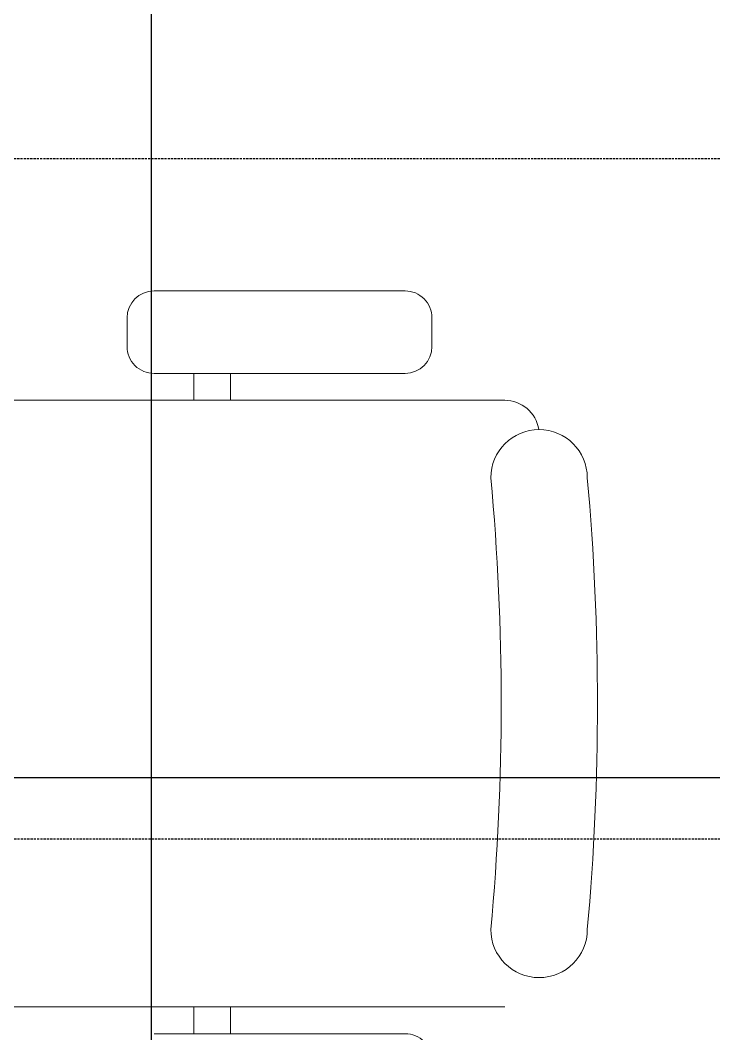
# Model space of a CAD drawing. Extents: x -12260 to 57327, y -29287 to 19916.
# Drawn here: x 29820 to 30325, y 3054 to 3791 of the extents above; entities that cross this region are included whole.
import ezdxf

# ---------------------------------------------------------------- set-up
doc = ezdxf.new("R2010")
doc.units = 0
doc.header["$LTSCALE"] = 0.25
doc.linetypes.add('DASHDOT', pattern=[25.4, 12.7, -6.35, 0, -6.35])
doc.linetypes.add('HIDDEN', pattern=[9.525, 6.35, -3.175])
doc.layers.add('01-First Floor-FUR$0$FALSE CEILING', color=251, linetype='Continuous')
for name, color, linetype, lineweight in [('01-First Floor-FUR$0$LOADING', 253, 'Continuous', 5), ('01-First Floor-FUR$0$NEW Wall', 166, 'Continuous', 5), ('E-LITE-CLNG-CNDT', 6, 'DASHDOT', 35), ('E-POWR-FLOR-CNDT', 6, 'HIDDEN', 25)]:
    doc.layers.add(name, color=color, linetype=linetype, lineweight=lineweight)

# ---------------------------------------------------------------- blocks, each defined once
blk = doc.blocks.new('*X119')
at = {"color": 0}
for p, q in [((5, 3), (5, 3)), ((5, 3), (5, 3)), ((5, 3), (5, 3)), ((5, 3), (5, 3)), ((5, 3), (5, 3)), ((5, 3), (5, 3)), ((5, 3), (5, 3)), ((5, 3), (5, 3)), ((5, 3), (5, 3)), ((5, 3), (5, 3)), ((5, 3), (5, 3)), ((5, 3), (5, 3)), ((5, 3), (5, 3)), ((5, 3), (5, 3)), ((5, 3), (5, 3)), ((5, 3), (5, 3)), ((5, 3), (5, 3)), ((5, 3), (5, 3)), ((5, 3), (5, 3)), ((5, 3), (5, 3)), ((5, 3), (5, 3)), ((5, 3), (5, 3)), ((5, 3), (5, 3)), ((5, 3), (5, 3)), ((5, 3), (5, 3)), ((5, 3), (5, 3)), ((5, 3), (5, 3)), ((5, 3), (5, 3)), ((5, 3), (5, 3)), ((5, 3), (5, 3)), ((5, 3), (5, 3)), ((5, 3), (5, 3)), ((5, 3), (5, 3)), ((5, 3), (5, 3)), ((5, 3), (5, 3)), ((5, 3), (5, 3)), ((5, 3), (5, 3)), ((5, 3), (5, 3)), ((5, 3), (5, 3)), ((5, 3), (5, 3)), ((5, 3), (5, 3)), ((5, 3), (5, 3)), ((5, 3), (5, 3)), ((5, 3), (5, 3)), ((5, 3), (5, 3)), ((5, 3), (5, 3)), ((5, 3), (5, 3)), ((5, 3), (5, 3)), ((5, 3), (5, 3)), ((5, 3), (5, 3)), ((5, 3), (5, 3)), ((5, 3), (5, 3)), ((5, 3), (5, 3)), ((5, 3), (5, 3)), ((5, 3), (5, 3)), ((5, 3), (5, 3)), ((5, 3), (5, 3)), ((5, 3), (5, 3)), ((5, 3), (5, 3)), ((5, 3), (5, 3)), ((5, 3), (5, 3)), ((5, 3), (5, 3)), ((5, 3), (5, 3)), ((5, 3), (5, 3)), ((5, 3), (5, 3)), ((5, 3), (5, 3)), ((6, 3), (5, 3)), ((5, 3), (5, 3)), ((6, 3), (5, 3)), ((5, 3), (5, 3)), ((6, 3), (5, 3)), ((5, 3), (5, 3)), ((6, 3), (5, 3)), ((5, 3), (5, 3)), ((5, 3), (5, 3)), ((5, 3), (5, 3)), ((5, 3), (5, 3)), ((5, 3), (5, 3)), ((5, 3), (5, 3)), ((5, 3), (5, 3)), ((5, 3), (5, 3)), ((5, 3), (5, 3)), ((5, 3), (5, 3)), ((5, 3), (5, 3)), ((5, 3), (5, 3)), ((5, 3), (5, 3)), ((5, 3), (5, 3)), ((5, 3), (5, 3)), ((5, 3), (5, 3)), ((5, 3), (5, 3)), ((5, 3), (5, 3)), ((5, 3), (5, 3)), ((5, 3), (5, 3)), ((5, 3), (5, 3)), ((5, 3), (5, 3)), ((5, 3), (5, 3)), ((6, 3), (6, 3)), ((6, 3), (6, 3)), ((6, 3), (6, 3)), ((6, 3), (6, 3)), ((6, 3), (6, 3)), ((6, 3), (6, 3)), ((6, 3), (6, 3)), ((6, 3), (6, 3)), ((6, 3), (6, 3)), ((6, 3), (6, 3)), ((6, 3), (6, 3)), ((6, 3), (6, 3)), ((6, 3), (6, 3)), ((6, 3), (6, 3)), ((6, 3), (6, 3)), ((6, 3), (6, 3)), ((6, 3), (6, 3)), ((6, 3), (6, 3)), ((6, 3), (6, 3)), ((6, 3), (6, 3)), ((6, 3), (6, 3)), ((6, 3), (6, 3)), ((6, 3), (6, 3)), ((6, 3), (6, 3)), ((6, 3), (6, 3)), ((6, 3), (6, 3)), ((6, 3), (6, 3)), ((6, 3), (6, 3)), ((6, 3), (6, 3)), ((6, 3), (6, 3)), ((6, 3), (6, 3)), ((6, 3), (6, 3)), ((6, 3), (6, 3)), ((6, 3), (6, 3)), ((6, 3), (6, 3)), ((6, 3), (6, 3)), ((6, 3), (6, 3)), ((6, 3), (6, 3)), ((6, 3), (6, 3)), ((6, 3), (6, 3)), ((6, 3), (6, 3)), ((6, 3), (6, 3)), ((6, 3), (6, 3)), ((6, 3), (6, 3)), ((6, 3), (6, 3)), ((6, 3), (6, 3)), ((6, 3), (6, 3)), ((6, 3), (6, 3)), ((6, 3), (6, 3)), ((6, 3), (6, 3)), ((6, 3), (6, 3)), ((6, 3), (6, 3)), ((6, 3), (6, 3)), ((6, 3), (6, 3)), ((6, 3), (6, 3)), ((6, 3), (6, 3)), ((6, 3), (6, 3)), ((6, 3), (6, 3)), ((6, 3), (6, 3)), ((6, 3), (6, 3)), ((6, 3), (6, 3)), ((6, 3), (6, 3)), ((6, 3), (6, 3)), ((6, 3), (6, 3)), ((6, 3), (6, 3)), ((6, 3), (6, 3)), ((6, 3), (6, 3)), ((6, 3), (6, 3)), ((6, 3), (6, 3)), ((6, 3), (6, 3)), ((6, 3), (6, 3)), ((6, 3), (6, 3)), ((6, 3), (6, 3)), ((6, 3), (6, 3)), ((6, 3), (6, 3)), ((6, 3), (6, 3)), ((6, 3), (6, 3)), ((6, 3), (6, 3)), ((6, 3), (6, 3)), ((6, 3), (6, 3)), ((6, 3), (6, 3)), ((6, 3), (6, 3)), ((6, 3), (6, 3)), ((6, 3), (6, 3)), ((6, 3), (6, 3)), ((6, 3), (6, 3)), ((6, 3), (6, 3)), ((6, 3), (6, 3)), ((6, 3), (6, 3)), ((6, 3), (6, 3)), ((6, 3), (6, 3)), ((6, 3), (6, 3)), ((6, 3), (6, 3)), ((6, 3), (6, 3)), ((6, 3), (6, 3)), ((6, 3), (6, 3)), ((6, 3), (6, 3)), ((6, 3), (6, 3)), ((6, 3), (6, 3)), ((6, 3), (6, 3)), ((6, 3), (6, 3)), ((6, 3), (6, 3)), ((6, 3), (6, 3)), ((6, 3), (6, 3)), ((6, 3), (6, 3)), ((6, 3), (6, 3)), ((6, 3), (6, 3)), ((6, 3), (6, 3)), ((6, 3), (6, 3)), ((6, 3), (6, 3)), ((6, 3), (6, 3)), ((6, 3), (6, 3)), ((6, 3), (6, 3)), ((6, 3), (6, 3)), ((6, 3), (6, 3)), ((6, 3), (6, 3)), ((6, 3), (6, 3)), ((6, 3), (6, 3)), ((6, 3), (6, 3)), ((6, 3), (6, 3)), ((6, 3), (6, 3)), ((6, 3), (6, 3)), ((6, 3), (6, 3)), ((6, 3), (6, 3)), ((6, 3), (6, 3)), ((6, 3), (6, 3)), ((6, 3), (6, 3)), ((6, 3), (6, 3)), ((6, 3), (6, 3)), ((6, 3), (6, 3)), ((6, 3), (6, 3)), ((6, 3), (6, 3)), ((6, 3), (6, 3)), ((6, 3), (6, 3)), ((6, 3), (6, 3)), ((6, 3), (6, 3)), ((6, 3), (6, 3)), ((6, 3), (6, 3)), ((6, 3), (6, 3)), ((6, 3), (6, 3)), ((6, 3), (6, 3)), ((6, 3), (6, 3)), ((6, 3), (6, 3)), ((6, 3), (6, 3)), ((6, 3), (6, 3)), ((6, 3), (6, 3)), ((6, 3), (6, 3)), ((6, 3), (6, 3)), ((6, 3), (6, 3)), ((6, 3), (6, 3)), ((6, 3), (6, 3)), ((6, 3), (6, 3)), ((6, 3), (6, 3)), ((6, 3), (6, 3)), ((6, 3), (6, 3)), ((6, 3), (6, 3)), ((6, 3), (6, 3)), ((6, 3), (6, 3)), ((6, 3), (6, 3)), ((6, 3), (6, 3)), ((6, 3), (6, 3)), ((6, 3), (6, 3)), ((6, 3), (6, 3)), ((6, 3), (6, 3)), ((6, 3), (6, 3)), ((6, 3), (6, 3)), ((6, 3), (6, 3)), ((6, 3), (6, 3)), ((6, 3), (6, 3)), ((6, 3), (6, 3)), ((6, 3), (6, 3)), ((6, 3), (6, 3)), ((6, 3), (6, 3)), ((6, 3), (6, 3)), ((6, 3), (6, 3)), ((6, 3), (6, 3)), ((6, 3), (6, 3)), ((6, 3), (6, 3)), ((6, 3), (6, 3)), ((6, 3), (6, 3)), ((6, 3), (6, 3)), ((6, 3), (6, 3)), ((6, 3), (6, 3)), ((6, 3), (6, 3)), ((6, 3), (6, 3)), ((6, 3), (6, 3)), ((6, 3), (6, 3)), ((6, 3), (6, 3)), ((6, 3), (6, 3)), ((6, 3), (6, 3)), ((6, 3), (6, 3)), ((6, 3), (6, 3)), ((6, 3), (6, 3)), ((6, 3), (6, 3)), ((6, 3), (6, 3)), ((6, 3), (6, 3)), ((6, 3), (6, 3)), ((6, 3), (6, 3)), ((6, 3), (6, 3)), ((6, 3), (6, 3)), ((6, 3), (6, 3)), ((6, 3), (6, 3)), ((6, 3), (6, 3)), ((6, 3), (6, 3)), ((6, 3), (5, 3)), ((6, 3), (5, 3)), ((6, 3), (5, 3)), ((6, 3), (5, 3)), ((6, 3), (5, 3)), ((6, 3), (6, 3)), ((6, 3), (6, 3)), ((6, 3), (6, 3)), ((6, 3), (6, 3)), ((6, 3), (6, 3)), ((6, 3), (6, 3)), ((6, 3), (6, 3)), ((6, 3), (6, 3)), ((6, 3), (6, 3)), ((6, 3), (6, 3)), ((6, 3), (6, 3)), ((6, 3), (6, 3)), ((6, 3), (6, 3)), ((6, 3), (6, 3)), ((6, 3), (6, 3)), ((6, 3), (6, 3)), ((6, 3), (6, 3)), ((6, 3), (6, 3)), ((6, 3), (6, 3)), ((6, 3), (6, 3)), ((6, 3), (6, 3)), ((6, 3), (6, 3)), ((6, 3), (6, 3)), ((6, 3), (6, 3)), ((6, 3), (6, 3)), ((6, 3), (6, 3)), ((6, 3), (6, 3)), ((6, 3), (6, 3)), ((6, 3), (6, 3)), ((6, 3), (6, 3)), ((6, 3), (6, 3)), ((6, 3), (6, 3)), ((6, 3), (6, 3)), ((6, 3), (6, 3)), ((6, 3), (6, 3)), ((6, 3), (6, 3)), ((6, 3), (6, 3)), ((6, 3), (6, 3)), ((6, 3), (6, 3)), ((6, 3), (6, 3)), ((6, 3), (6, 3)), ((6, 3), (6, 3)), ((6, 3), (6, 3)), ((6, 3), (6, 3)), ((6, 3), (6, 3)), ((6, 3), (6, 3)), ((6, 3), (6, 3)), ((6, 3), (6, 3)), ((6, 3), (6, 3)), ((6, 3), (6, 3)), ((6, 3), (6, 3)), ((6, 3), (6, 3)), ((6, 3), (6, 3)), ((6, 3), (6, 3)), ((6, 3), (6, 3)), ((6, 3), (6, 3)), ((6, 3), (6, 3)), ((6, 3), (6, 3)), ((6, 3), (6, 3)), ((6, 3), (6, 3)), ((6, 3), (6, 3)), ((6, 3), (6, 3)), ((6, 3), (6, 3)), ((6, 3), (6, 3)), ((6, 3), (6, 3)), ((6, 3), (6, 3)), ((6, 3), (6, 3)), ((6, 3), (6, 3)), ((6, 3), (6, 3)), ((6, 3), (6, 3)), ((6, 3), (6, 3)), ((6, 3), (6, 3)), ((6, 3), (6, 3)), ((6, 3), (6, 3)), ((6, 3), (6, 3)), ((6, 3), (6, 3)), ((6, 3), (6, 3)), ((6, 3), (6, 3)), ((6, 3), (6, 3)), ((6, 3), (6, 3)), ((6, 3), (6, 3)), ((6, 3), (6, 3)), ((6, 3), (6, 3)), ((6, 3), (6, 3)), ((6, 3), (6, 3)), ((6, 3), (6, 3)), ((6, 3), (6, 3)), ((6, 3), (6, 3)), ((6, 3), (6, 3)), ((6, 3), (6, 3)), ((6, 3), (6, 3)), ((6, 3), (6, 3)), ((6, 3), (6, 3)), ((6, 3), (6, 3)), ((6, 3), (6, 3)), ((6, 3), (6, 3)), ((6, 3), (6, 3)), ((6, 3), (6, 3)), ((6, 3), (6, 3)), ((6, 3), (6, 3)), ((6, 3), (6, 3)), ((6, 3), (6, 3)), ((6, 3), (6, 3)), ((6, 3), (6, 3)), ((6, 3), (6, 3)), ((6, 3), (6, 3)), ((6, 3), (6, 3)), ((6, 3), (6, 3)), ((6, 3), (6, 3)), ((6, 3), (6, 3)), ((6, 3), (6, 3)), ((6, 3), (6, 3)), ((6, 3), (6, 3)), ((6, 3), (6, 3)), ((6, 3), (6, 3)), ((6, 3), (6, 3)), ((6, 3), (6, 3)), ((6, 3), (6, 3)), ((6, 3), (6, 3)), ((6, 3), (6, 3)), ((6, 3), (6, 3)), ((6, 3), (6, 3)), ((6, 3), (6, 3)), ((6, 3), (6, 3)), ((6, 3), (6, 3)), ((6, 3), (6, 3)), ((6, 3), (6, 3)), ((6, 3), (6, 3)), ((6, 3), (6, 3)), ((6, 3), (6, 3)), ((6, 3), (6, 3)), ((6, 3), (6, 3)), ((6, 3), (6, 3)), ((6, 3), (6, 3)), ((6, 3), (6, 3)), ((6, 3), (6, 3)), ((6, 3), (6, 3)), ((6, 3), (6, 3)), ((6, 3), (6, 3)), ((6, 3), (6, 3)), ((6, 3), (6, 3)), ((6, 3), (6, 3)), ((6, 3), (6, 3)), ((6, 3), (6, 3)), ((6, 3), (6, 3)), ((6, 3), (6, 3)), ((6, 3), (6, 3)), ((6, 3), (6, 3)), ((6, 3), (6, 3)), ((6, 3), (6, 3)), ((6, 3), (6, 3)), ((6, 3), (6, 3)), ((6, 3), (6, 3)), ((6, 3), (6, 3)), ((6, 3), (6, 3)), ((6, 3), (6, 3)), ((6, 3), (6, 3)), ((6, 3), (6, 3)), ((6, 3), (6, 3)), ((6, 3), (6, 3)), ((6, 3), (6, 3)), ((6, 3), (6, 3)), ((6, 3), (6, 3)), ((6, 3), (6, 3)), ((6, 3), (6, 3)), ((6, 3), (6, 3)), ((6, 3), (6, 3)), ((6, 3), (6, 3)), ((6, 3), (6, 3)), ((6, 3), (6, 3)), ((6, 3), (6, 3)), ((6, 3), (6, 3)), ((6, 3), (6, 3)), ((6, 3), (6, 3)), ((6, 3), (6, 3)), ((6, 3), (6, 3)), ((6, 3), (6, 3)), ((6, 3), (6, 3)), ((6, 3), (6, 3)), ((6, 3), (6, 3)), ((6, 3), (6, 3)), ((6, 3), (6, 3)), ((6, 3), (6, 3)), ((6, 3), (6, 3)), ((6, 3), (6, 3)), ((6, 3), (6, 3)), ((6, 3), (6, 3)), ((6, 3), (6, 3)), ((6, 3), (6, 3)), ((6, 3), (6, 3)), ((6, 3), (6, 3)), ((6, 3), (6, 3)), ((6, 3), (6, 3)), ((6, 3), (6, 3)), ((6, 3), (6, 3)), ((6, 3), (6, 3)), ((6, 3), (6, 3)), ((6, 3), (6, 3)), ((6, 3), (6, 3)), ((6, 3), (6, 3)), ((6, 3), (6, 3)), ((6, 3), (6, 3)), ((6, 3), (6, 3)), ((6, 3), (6, 3)), ((6, 3), (6, 3)), ((6, 3), (6, 3)), ((6, 3), (6, 3)), ((6, 3), (6, 3)), ((6, 3), (6, 3)), ((6, 3), (6, 3)), ((6, 3), (6, 3)), ((6, 3), (6, 3)), ((6, 3), (6, 3)), ((6, 3), (6, 3)), ((6, 3), (6, 3)), ((6, 3), (6, 3)), ((6, 3), (6, 3)), ((6, 3), (6, 3)), ((6, 3), (6, 3)), ((6, 3), (6, 3)), ((6, 3), (6, 3)), ((6, 3), (6, 3)), ((6, 3), (6, 3)), ((6, 3), (6, 3)), ((6, 3), (6, 3)), ((6, 3), (6, 3)), ((6, 3), (6, 3)), ((6, 3), (6, 3)), ((6, 3), (6, 3)), ((6, 3), (6, 3)), ((6, 3), (6, 3)), ((6, 3), (6, 3)), ((6, 3), (6, 3)), ((6, 3), (6, 3)), ((6, 3), (6, 3)), ((6, 3), (6, 3)), ((6, 3), (6, 3)), ((6, 3), (6, 3)), ((6, 3), (6, 3)), ((6, 3), (6, 3)), ((6, 3), (6, 3)), ((6, 3), (6, 3)), ((6, 3), (6, 3)), ((6, 3), (6, 3)), ((6, 3), (6, 3)), ((6, 3), (6, 3)), ((6, 3), (6, 3)), ((6, 3), (6, 3)), ((6, 3), (6, 3)), ((6, 3), (6, 3)), ((6, 3), (6, 3)), ((6, 3), (6, 3)), ((6, 3), (6, 3)), ((6, 3), (6, 3)), ((6, 3), (6, 3)), ((6, 3), (6, 3)), ((6, 3), (6, 3)), ((6, 3), (6, 3)), ((6, 3), (6, 3)), ((6, 3), (6, 3)), ((6, 3), (6, 3)), ((6, 3), (6, 3)), ((6, 3), (6, 3)), ((6, 3), (6, 3)), ((6, 3), (6, 3)), ((6, 3), (6, 3)), ((6, 3), (6, 3)), ((6, 3), (6, 3)), ((6, 3), (6, 3)), ((6, 3), (6, 3)), ((6, 3), (6, 3)), ((6, 3), (6, 3)), ((6, 3), (6, 3)), ((6, 3), (6, 3)), ((6, 3), (6, 3)), ((6, 3), (6, 3)), ((6, 3), (6, 3)), ((6, 3), (6, 3)), ((6, 3), (6, 3)), ((6, 3), (6, 3)), ((6, 3), (6, 3)), ((6, 3), (6, 3)), ((6, 3), (6, 3)), ((6, 3), (6, 3)), ((6, 3), (6, 3)), ((6, 3), (6, 3)), ((6, 3), (6, 3)), ((6, 3), (6, 3)), ((6, 3), (6, 3)), ((6, 3), (6, 3)), ((6, 3), (6, 3)), ((6, 3), (6, 3)), ((6, 3), (6, 3)), ((6, 3), (6, 3)), ((6, 3), (6, 3)), ((6, 3), (6, 3)), ((6, 3), (6, 3)), ((6, 3), (6, 3)), ((6, 3), (6, 3)), ((6, 3), (6, 3)), ((6, 3), (6, 3)), ((6, 3), (6, 3)), ((6, 3), (6, 3)), ((6, 3), (6, 3)), ((6, 3), (6, 3)), ((6, 3), (6, 3)), ((6, 3), (6, 3)), ((6, 3), (6, 3)), ((6, 3), (6, 3)), ((6, 3), (6, 3)), ((6, 3), (6, 3)), ((6, 3), (6, 3)), ((6, 3), (6, 3)), ((6, 3), (6, 3)), ((6, 3), (6, 3)), ((6, 3), (6, 3)), ((6, 3), (6, 3))]:
    blk.add_line(p, q, dxfattribs=at)
blk = doc.blocks.new('*X120')
at = {"color": 0}
for p, q in [((13, 1), (13, 1)), ((13, 1), (13, 1)), ((13, 1), (13, 1)), ((13, 1), (13, 1)), ((13, 1), (13, 1)), ((13, 1), (13, 1)), ((13, 1), (13, 1)), ((13, 1), (13, 1)), ((13, 1), (13, 1)), ((13, 1), (13, 1)), ((13, 1), (13, 1)), ((13, 1), (13, 1)), ((13, 1), (13, 1)), ((13, 1), (13, 1)), ((13, 1), (13, 1)), ((13, 1), (14, 1)), ((13, 1), (14, 1)), ((13, 1), (14, 1)), ((13, 1), (13, 1)), ((13, 1), (13, 1)), ((13, 1), (13, 1)), ((13, 1), (13, 1)), ((13, 1), (13, 1)), ((13, 1), (13, 1)), ((13, 1), (13, 1)), ((13, 1), (13, 1)), ((13, 1), (13, 1)), ((13, 1), (13, 1)), ((13, 1), (13, 1)), ((13, 1), (13, 1)), ((13, 1), (13, 1)), ((13, 1), (13, 1)), ((13, 1), (13, 1)), ((13, 1), (13, 1)), ((13, 1), (13, 1)), ((13, 1), (13, 1)), ((13, 1), (13, 1)), ((13, 1), (13, 1)), ((13, 1), (13, 1)), ((13, 1), (13, 1)), ((13, 1), (13, 1)), ((13, 1), (13, 1)), ((13, 1), (13, 1)), ((13, 1), (13, 1)), ((13, 1), (13, 1)), ((13, 1), (13, 1)), ((13, 1), (13, 1)), ((13, 1), (13, 1)), ((13, 1), (13, 1)), ((13, 1), (13, 1)), ((13, 1), (13, 1)), ((13, 1), (13, 1)), ((13, 1), (13, 1)), ((13, 1), (13, 1)), ((13, 1), (13, 1)), ((13, 1), (13, 1)), ((13, 1), (13, 1)), ((13, 1), (13, 1)), ((13, 1), (13, 1)), ((13, 1), (13, 1)), ((13, 1), (13, 1)), ((13, 1), (13, 1)), ((13, 1), (13, 1)), ((13, 1), (13, 1)), ((13, 1), (13, 1)), ((13, 1), (13, 1)), ((13, 1), (13, 1)), ((13, 1), (13, 1)), ((13, 1), (13, 1)), ((13, 1), (13, 1)), ((13, 1), (13, 1)), ((13, 1), (13, 1)), ((13, 1), (13, 1)), ((13, 1), (13, 1)), ((13, 1), (13, 1)), ((13, 1), (13, 1)), ((13, 1), (13, 1)), ((13, 1), (13, 1)), ((13, 1), (13, 1)), ((13, 1), (13, 1)), ((13, 1), (13, 1)), ((13, 1), (13, 1)), ((13, 1), (13, 1)), ((13, 1), (13, 1)), ((13, 1), (13, 1)), ((13, 1), (13, 1)), ((13, 1), (13, 1)), ((13, 1), (13, 1)), ((13, 1), (13, 1)), ((13, 1), (13, 1)), ((13, 1), (13, 1)), ((13, 1), (13, 1)), ((13, 1), (13, 1)), ((13, 1), (13, 1)), ((13, 1), (13, 1)), ((13, 1), (13, 1)), ((13, 1), (13, 1)), ((13, 1), (13, 1)), ((13, 1), (13, 1)), ((13, 1), (13, 1)), ((13, 1), (13, 1)), ((13, 1), (13, 1)), ((13, 1), (13, 1)), ((13, 1), (13, 1)), ((13, 1), (13, 1)), ((13, 1), (13, 1)), ((13, 1), (13, 1)), ((13, 1), (13, 1)), ((13, 1), (13, 1)), ((13, 1), (13, 1)), ((13, 1), (13, 1)), ((13, 1), (13, 1)), ((13, 1), (13, 1)), ((13, 1), (13, 1)), ((13, 1), (13, 1)), ((13, 1), (13, 1)), ((13, 1), (13, 1)), ((13, 1), (13, 1)), ((13, 1), (13, 1)), ((13, 1), (13, 1)), ((13, 1), (13, 1)), ((13, 1), (13, 1)), ((13, 1), (13, 1)), ((13, 1), (14, 1)), ((13, 0), (13, 0)), ((13, 0), (13, 0)), ((13, 0), (13, 0)), ((13, 0), (13, 0)), ((13, 0), (13, 0)), ((13, 0), (13, 0)), ((13, 0), (13, 0)), ((13, 0), (13, 0)), ((13, 0), (13, 0)), ((13, 0), (13, 0)), ((13, 0), (13, 0)), ((13, 0), (13, 0)), ((13, 0), (13, 0)), ((13, 0), (13, 0)), ((13, 0), (13, 0)), ((13, 0), (13, 0)), ((13, 0), (13, 0)), ((13, 0), (13, 0)), ((13, 0), (13, 0)), ((13, 0), (13, 0)), ((13, 0), (13, 0)), ((13, 0), (13, 0)), ((13, 0), (13, 0)), ((13, 0), (13, 0)), ((13, 0), (13, 0)), ((13, 0), (13, 0)), ((13, 0), (13, 0)), ((13, 0), (13, 0)), ((13, 0), (13, 0)), ((13, 0), (13, 0)), ((13, 0), (13, 0)), ((13, 0), (13, 0)), ((13, 0), (13, 0)), ((13, 0), (13, 0)), ((13, 0), (13, 0)), ((13, 0), (13, 0)), ((13, 0), (13, 0)), ((13, 0), (13, 0)), ((13, 0), (13, 0)), ((13, 0), (13, 0)), ((13, 0), (13, 0)), ((13, 0), (13, 0)), ((13, 0), (13, 0)), ((13, 0), (13, 0)), ((13, 0), (13, 0)), ((13, 0), (13, 0)), ((13, 0), (13, 0)), ((13, 0), (13, 0)), ((13, 0), (14, 0)), ((13, 0), (14, 0)), ((13, 0), (13, 0)), ((13, 0), (14, 0)), ((14, 1), (14, 1)), ((14, 1), (14, 1)), ((14, 1), (14, 1)), ((14, 1), (14, 1)), ((14, 1), (14, 1)), ((14, 1), (14, 1)), ((14, 1), (14, 1)), ((14, 1), (14, 1)), ((14, 1), (14, 1)), ((14, 1), (14, 1)), ((14, 1), (14, 1)), ((14, 1), (14, 1)), ((14, 1), (14, 1)), ((14, 1), (14, 1)), ((14, 1), (14, 1)), ((14, 1), (14, 1)), ((14, 1), (14, 1)), ((14, 1), (14, 1)), ((14, 1), (14, 1)), ((14, 1), (14, 1)), ((14, 1), (14, 1)), ((14, 1), (14, 1)), ((14, 1), (14, 1)), ((14, 1), (14, 1)), ((14, 1), (14, 1)), ((14, 1), (14, 1)), ((14, 1), (14, 1)), ((14, 1), (14, 1)), ((14, 1), (14, 1)), ((14, 1), (14, 1)), ((14, 1), (14, 1)), ((14, 1), (14, 1)), ((14, 1), (14, 1)), ((14, 1), (14, 1)), ((14, 1), (14, 1)), ((14, 1), (14, 1)), ((14, 1), (14, 1)), ((14, 1), (14, 1)), ((14, 1), (14, 1)), ((14, 1), (14, 1)), ((14, 1), (14, 1)), ((14, 1), (14, 1)), ((14, 1), (14, 1)), ((14, 1), (14, 1)), ((14, 1), (14, 1)), ((14, 1), (14, 1)), ((14, 1), (14, 1)), ((14, 1), (14, 1)), ((14, 1), (14, 1)), ((14, 1), (14, 1)), ((14, 1), (14, 1)), ((14, 1), (14, 1)), ((14, 1), (14, 1)), ((14, 1), (14, 1)), ((14, 1), (14, 1)), ((14, 1), (14, 1)), ((14, 1), (14, 1)), ((14, 1), (14, 1)), ((14, 1), (14, 1)), ((14, 1), (14, 1)), ((14, 1), (14, 1)), ((14, 1), (14, 1)), ((14, 1), (14, 1)), ((14, 1), (14, 1)), ((14, 1), (14, 1)), ((14, 1), (14, 1)), ((14, 1), (14, 1)), ((14, 1), (14, 1)), ((14, 1), (14, 1)), ((14, 1), (14, 1)), ((14, 1), (14, 1)), ((14, 1), (14, 1)), ((14, 1), (14, 1)), ((14, 1), (14, 1)), ((14, 1), (14, 1)), ((14, 1), (14, 1)), ((14, 1), (14, 1)), ((14, 1), (14, 1)), ((14, 1), (14, 1)), ((14, 1), (14, 1)), ((14, 1), (14, 1)), ((14, 1), (14, 1)), ((14, 1), (14, 1)), ((14, 1), (14, 1)), ((14, 1), (14, 1)), ((14, 1), (14, 1)), ((14, 1), (14, 1)), ((14, 1), (14, 1)), ((14, 1), (14, 1)), ((14, 1), (14, 1)), ((14, 1), (14, 1)), ((14, 1), (14, 1)), ((14, 1), (14, 1)), ((14, 1), (14, 1)), ((14, 0), (14, 0)), ((14, 0), (14, 0)), ((14, 0), (14, 0)), ((14, 0), (14, 0)), ((14, 0), (14, 0)), ((14, 0), (14, 0)), ((14, 0), (14, 0)), ((14, 0), (14, 0)), ((14, 0), (14, 0)), ((14, 0), (14, 0)), ((14, 0), (14, 0)), ((14, 0), (14, 0)), ((14, 0), (14, 0)), ((14, 0), (14, 0)), ((14, 0), (14, 0)), ((14, 0), (14, 0)), ((14, 0), (14, 0)), ((14, 0), (14, 0)), ((14, 0), (14, 0)), ((14, 0), (14, 0)), ((14, 0), (14, 0)), ((14, 0), (14, 0)), ((14, 0), (14, 0)), ((14, 0), (14, 0)), ((14, 0), (14, 0)), ((14, 0), (14, 0)), ((14, 0), (14, 0)), ((14, 0), (14, 0)), ((14, 0), (14, 0)), ((14, 0), (14, 0)), ((14, 0), (14, 0)), ((14, 0), (14, 0)), ((14, 0), (14, 0)), ((14, 0), (14, 0)), ((14, 0), (14, 0)), ((14, 0), (14, 0)), ((14, 0), (14, 0)), ((14, 0), (14, 0)), ((14, 0), (14, 0)), ((14, 0), (14, 0)), ((14, 0), (14, 0)), ((14, 0), (14, 0)), ((14, 0), (14, 0)), ((14, 0), (14, 0)), ((14, 0), (14, 0)), ((14, 0), (14, 0)), ((14, 0), (14, 0)), ((14, 0), (14, 0)), ((13, 0), (13, 0)), ((13, 0), (14, 0)), ((13, 0), (13, 0)), ((13, 0), (14, 0)), ((13, 0), (13, 0)), ((13, 0), (14, 0)), ((13, 0), (13, 0)), ((13, 0), (13, 0)), ((13, 0), (13, 0)), ((13, 0), (13, 0)), ((13, 0), (14, 0)), ((13, 0), (13, 0)), ((13, 0), (14, 0)), ((13, 0), (13, 0)), ((13, 0), (14, 0)), ((13, 0), (13, 0)), ((13, 0), (14, 0)), ((13, 0), (13, 0)), ((13, 0), (14, 0)), ((13, 0), (13, 0)), ((13, 0), (14, 0)), ((13, 0), (13, 0)), ((13, 0), (14, 0)), ((13, 0), (13, 0)), ((13, 0), (13, 0)), ((13, 0), (13, 0)), ((13, 0), (14, 0)), ((13, 0), (13, 0)), ((13, 0), (14, 0)), ((13, 0), (13, 0)), ((13, 0), (14, 0)), ((13, 0), (13, 0)), ((13, 0), (14, 0)), ((13, 0), (13, 0)), ((13, 0), (13, 0)), ((13, 0), (13, 0)), ((13, 0), (13, 0)), ((13, 0), (13, 0)), ((13, 0), (13, 0)), ((13, 0), (13, 0)), ((13, 0), (13, 0)), ((13, 0), (13, 0)), ((13, 0), (13, 0)), ((13, 0), (13, 0)), ((13, 0), (13, 0)), ((13, 0), (13, 0)), ((13, 0), (13, 0)), ((13, 0), (13, 0)), ((13, 0), (13, 0)), ((13, 0), (13, 0)), ((13, 0), (13, 0)), ((13, 0), (13, 0)), ((13, 0), (13, 0)), ((13, 0), (13, 0)), ((13, 0), (13, 0)), ((13, 0), (13, 0)), ((13, 0), (13, 0)), ((13, 0), (13, 0)), ((13, 0), (13, 0)), ((13, 0), (13, 0)), ((13, 0), (13, 0)), ((13, 0), (13, 0)), ((13, 0), (13, 0)), ((13, 0), (13, 0)), ((13, -1), (13, -1)), ((13, -1), (13, -1)), ((13, -1), (13, -1)), ((13, -1), (13, -1)), ((13, -1), (13, -1)), ((13, -1), (14, -1)), ((13, -1), (13, -1)), ((14, 0), (14, 0)), ((14, 0), (14, 0)), ((14, 0), (14, 0)), ((14, 0), (14, 0)), ((14, 0), (14, 0)), ((14, 0), (14, 0)), ((14, 0), (14, 0)), ((14, 0), (14, 0)), ((14, 0), (14, 0)), ((14, 0), (14, 0)), ((14, 0), (14, 0)), ((14, 0), (14, 0)), ((14, 0), (14, 0)), ((14, 0), (14, 0)), ((14, 0), (14, 0)), ((13, 0), (14, 0)), ((14, 0), (14, 0)), ((14, 0), (14, 0)), ((14, 0), (14, 0)), ((14, 0), (14, 0)), ((14, 0), (14, 0)), ((14, 0), (14, 0)), ((14, 0), (14, 0)), ((14, 0), (14, 0)), ((14, 0), (14, 0)), ((14, 0), (14, 0)), ((14, 0), (14, 0)), ((14, 0), (14, 0)), ((14, 0), (14, 0)), ((14, 0), (14, 0)), ((14, 0), (14, 0)), ((14, 0), (14, 0)), ((14, 0), (14, 0)), ((14, 0), (14, 0)), ((14, 0), (14, 0)), ((14, 0), (14, 0)), ((14, 0), (14, 0)), ((14, 0), (14, 0)), ((14, 0), (14, 0)), ((14, 0), (14, 0)), ((14, 0), (14, 0)), ((14, 0), (14, 0)), ((14, 0), (14, 0)), ((14, 0), (14, 0)), ((14, 0), (14, 0)), ((14, 0), (14, 0)), ((14, 0), (14, 0)), ((14, 0), (14, 0)), ((14, 0), (14, 0)), ((14, 0), (14, 0)), ((14, -1), (14, -1)), ((14, -1), (14, -1)), ((14, -1), (14, -1)), ((14, -1), (14, -1)), ((14, -1), (14, -1))]:
    blk.add_line(p, q, dxfattribs=at)
blk = doc.blocks.new('01-First Floor-FUR$0$GF21018-P')
at = {"color": 0}
for p, q in [((-0.2207, 0.47563), (-0.2207, 0.0675)), ((0.22049, 0.47563), (0.22049, 0.0675)), ((-0.2806, 0.34221), (-0.25983, 0.34221)), ((-0.30021, 0.32259), (-0.30021, 0.14)), ((-0.24021, 0.32259), (-0.24021, 0.14)), ((0.24001, 0.32259), (0.24001, 0.14)), ((-0.24021, 0.29372), (-0.2207, 0.29372)), ((0.22049, 0.29372), (0.24001, 0.29372)), ((-0.24021, 0.26708), (-0.2207, 0.26708)), ((0.22049, 0.26708), (0.24001, 0.26708)), ((-0.2806, 0.12039), (-0.25983, 0.12039))]:
    blk.add_line(p, q, dxfattribs=at)
for points in [[(0.24001, 0.29372), (0.24001, 0.29372), (0.24001, 0.29372), (0.24001, 0.29372), (0.24001, 0.29372), (0.24001, 0.29372), (0.24001, 0.29372), (0.24001, 0.29372), (0.24001, 0.29372), (0.24001, 0.29372), (0.24001, 0.29372), (0.24001, 0.29372), (0.24001, 0.29372), (0.24001, 0.29372), (0.24001, 0.29372), (0.24001, 0.29372), (0.24001, 0.29372), (0.24001, 0.29372), (0.24001, 0.29372), (0.24001, 0.29372), (0.24001, 0.29372), (0.24001, 0.29372), (0.24001, 0.29372), (0.24001, 0.29372), (0.24001, 0.29372), (0.24001, 0.29372), (0.24001, 0.29372), (0.24001, 0.29372), (0.24001, 0.29372), (0.24001, 0.29372), (0.24001, 0.29372), (0.24001, 0.29372), (0.24001, 0.29372), (0.24001, 0.29372), (0.24001, 0.29372), (0.24001, 0.29372), (0.24001, 0.29372), (0.24001, 0.29372), (0.24001, 0.29372), (0.24001, 0.29372), (0.24001, 0.29372), (0.24001, 0.29372), (0.24001, 0.29372), (0.24001, 0.29372), (0.24001, 0.29372), (0.24001, 0.29372), (0.24001, 0.29372), (0.24001, 0.29372), (0.24001, 0.29372), (0.24001, 0.29372), (0.24001, 0.29372), (0.24001, 0.29372), (0.24001, 0.29372), (0.24001, 0.29372), (0.24001, 0.29372), (0.24001, 0.29372), (0.24001, 0.29372), (0.24001, 0.29372), (0.24001, 0.29372), (0.24001, 0.29372), (0.24001, 0.29372), (0.24001, 0.29372), (0.24001, 0.29372), (0.24001, 0.29372), (0.24001, 0.29372), (0.24001, 0.29372), (0.24001, 0.29372), (0.24001, 0.29372), (0.24001, 0.29372), (0.24001, 0.29372), (0.24001, 0.29372), (0.24001, 0.29372), (0.24001, 0.29372), (0.24001, 0.29372), (0.24001, 0.29372), (0.24001, 0.29372), (0.24001, 0.29372), (0.24001, 0.29372), (0.24001, 0.29372), (0.24001, 0.29372), (0.24001, 0.29372), (0.24001, 0.29372), (0.24001, 0.29372), (0.24001, 0.29372), (0.24001, 0.29372), (0.24001, 0.29372), (0.24001, 0.29372), (0.24001, 0.29372), (0.24001, 0.29372), (0.24001, 0.29372), (0.24001, 0.29372), (0.24001, 0.29372), (0.24001, 0.29372), (0.24001, 0.29372), (0.24001, 0.29372), (0.24001, 0.29372), (0.24001, 0.29372), (0.24001, 0.29372), (0.24001, 0.29372), (0.24001, 0.29372), (0.24001, 0.29372), (0.24001, 0.29372), (0.24001, 0.29372), (0.24001, 0.29372), (0.24001, 0.29372), (0.24001, 0.29372), (0.24001, 0.29372), (0.24001, 0.29372), (0.24001, 0.29372), (0.24001, 0.29372), (0.24001, 0.29372), (0.24001, 0.29372), (0.24001, 0.29372), (0.24001, 0.29372), (0.24001, 0.29372), (0.24001, 0.29372), (0.24001, 0.29372), (0.24001, 0.29372), (0.24001, 0.29372), (0.24001, 0.29372), (0.24001, 0.29372), (0.24001, 0.29372), (0.24001, 0.29372), (0.24001, 0.29372), (0.24001, 0.29372), (0.24001, 0.29372), (0.24001, 0.29372), (0.24001, 0.29372), (0.24001, 0.29372), (0.24001, 0.29372), (0.24001, 0.29372), (0.24001, 0.29372), (0.24001, 0.29372), (0.24001, 0.29372), (0.24001, 0.29372), (0.24001, 0.29372), (0.24001, 0.29372), (0.24001, 0.29372), (0.24001, 0.29372), (0.24001, 0.29372), (0.24001, 0.29372), (0.24001, 0.29372), (0.24001, 0.29372), (0.24001, 0.29372), (0.24001, 0.29372), (0.24001, 0.29372), (0.24001, 0.29372), (0.24001, 0.29372), (0.24001, 0.29372), (0.24001, 0.29372), (0.24001, 0.29372), (0.24001, 0.29372), (0.24001, 0.29372), (0.24001, 0.29372), (0.24001, 0.29372), (0.24001, 0.29372), (0.24001, 0.29372), (0.24001, 0.29372), (0.24001, 0.29372), (0.24001, 0.29372), (0.24001, 0.29372), (0.24001, 0.29372), (0.24001, 0.29372), (0.24001, 0.29372), (0.24001, 0.29372), (0.24001, 0.29372), (0.24001, 0.29372), (0.24001, 0.29372), (0.24001, 0.29372), (0.24001, 0.29372), (0.24001, 0.29372), (0.24001, 0.29372), (0.24001, 0.29372), (0.24001, 0.29372), (0.24001, 0.29372), (0.24001, 0.29372), (0.24001, 0.29372), (0.24001, 0.29372), (0.24001, 0.29372), (0.24001, 0.29372), (0.24001, 0.29372), (0.24001, 0.29372), (0.24001, 0.29372), (0.24001, 0.29372), (0.24001, 0.29372), (0.24001, 0.29372), (0.24001, 0.29372), (0.24001, 0.29372), (0.24001, 0.29372), (0.24001, 0.29372), (0.24001, 0.29372), (0.24001, 0.29372), (0.24001, 0.29372), (0.24001, 0.29372), (0.24001, 0.29372), (0.24001, 0.29372), (0.24001, 0.29372), (0.24001, 0.29372), (0.24001, 0.29372), (0.24001, 0.29372), (0.24001, 0.29372), (0.24001, 0.29372), (0.24001, 0.29372), (0.24001, 0.29372), (0.24001, 0.29372), (0.24001, 0.29372), (0.24001, 0.29372), (0.24001, 0.29372), (0.24001, 0.29372), (0.24001, 0.29372), (0.24001, 0.29372), (0.24001, 0.29372), (0.24001, 0.29372), (0.24001, 0.29372), (0.24001, 0.29372), (0.24001, 0.29372), (0.24001, 0.29372), (0.24001, 0.29372), (0.24001, 0.29372), (0.24001, 0.29372), (0.24001, 0.29372), (0.24001, 0.29372), (0.24001, 0.29372), (0.24001, 0.29372), (0.24001, 0.29372), (0.24001, 0.29372), (0.24001, 0.29372), (0.24001, 0.29372), (0.24001, 0.29372), (0.24001, 0.29372), (0.24001, 0.29372), (0.24001, 0.29372), (0.24001, 0.29372), (0.24001, 0.29372), (0.24001, 0.29372), (0.24001, 0.29372), (0.24001, 0.29372), (0.24001, 0.29372), (0.24001, 0.29372), (0.24001, 0.29372), (0.24001, 0.29372), (0.24001, 0.29372), (0.24001, 0.29372), (0.24001, 0.29372), (0.24001, 0.29372), (0.24001, 0.29372), (0.24001, 0.29372), (0.24001, 0.29372), (0.24001, 0.29372), (0.24001, 0.29372), (0.24001, 0.29372), (0.24001, 0.29372), (0.24001, 0.29372), (0.24001, 0.29372), (0.24001, 0.29372), (0.24001, 0.29372), (0.24001, 0.29372), (0.24001, 0.29372), (0.24001, 0.29372), (0.24001, 0.29372), (0.24001, 0.29372), (0.24001, 0.29372), (0.24001, 0.29372), (0.24001, 0.29372), (0.24001, 0.29372), (0.24001, 0.29372), (0.24001, 0.29372), (0.24001, 0.29372), (0.24001, 0.29372), (0.24001, 0.29372), (0.24001, 0.29372), (0.24001, 0.29372), (0.24001, 0.29372), (0.24001, 0.29372), (0.24001, 0.29372), (0.24001, 0.29372), (0.24001, 0.29372)], [(0.24001, 0.29372), (0.24001, 0.29372), (0.24001, 0.29372), (0.24001, 0.29372), (0.24001, 0.29372), (0.24001, 0.29372), (0.24001, 0.29372), (0.24001, 0.29372), (0.24001, 0.29372), (0.24001, 0.29372), (0.24001, 0.29372), (0.24001, 0.29372), (0.24001, 0.29372), (0.24001, 0.29372), (0.24001, 0.29372), (0.24001, 0.29372), (0.24001, 0.29372), (0.24001, 0.29372), (0.24001, 0.29372), (0.24001, 0.29372), (0.24001, 0.29372), (0.24001, 0.29372), (0.24001, 0.29372), (0.24001, 0.29372), (0.24001, 0.29372), (0.24001, 0.29372), (0.24001, 0.29372), (0.24001, 0.29372), (0.24001, 0.29372), (0.24001, 0.29372), (0.24001, 0.29372), (0.24001, 0.29372), (0.24001, 0.29372), (0.24001, 0.29372), (0.24001, 0.29372), (0.24001, 0.29372), (0.24001, 0.29372), (0.24001, 0.29372), (0.24001, 0.29372), (0.24001, 0.29372), (0.24001, 0.29372), (0.24001, 0.29372), (0.24001, 0.29372), (0.24001, 0.29372), (0.24001, 0.29372), (0.24001, 0.29372), (0.24001, 0.29372), (0.24001, 0.29372), (0.24001, 0.29372), (0.24001, 0.29372), (0.24001, 0.29372), (0.24001, 0.29372), (0.24001, 0.29372), (0.24001, 0.29372), (0.24001, 0.29372), (0.24001, 0.29372), (0.24001, 0.29372), (0.24001, 0.29372), (0.24001, 0.29372), (0.24001, 0.29372), (0.24001, 0.29372), (0.24001, 0.29372), (0.24001, 0.29372), (0.24001, 0.29372), (0.24001, 0.29372), (0.24001, 0.29372), (0.24001, 0.29372), (0.24001, 0.29372), (0.24001, 0.29372), (0.24001, 0.29372), (0.24001, 0.29372), (0.24001, 0.29372), (0.24001, 0.29372), (0.24001, 0.29372), (0.24001, 0.29372), (0.24001, 0.29372), (0.24001, 0.29372), (0.24001, 0.29372), (0.24001, 0.29372), (0.24001, 0.29372), (0.24001, 0.29372), (0.24001, 0.29372), (0.24001, 0.29372), (0.24001, 0.29372), (0.24001, 0.29372), (0.24001, 0.29372), (0.24001, 0.29372), (0.24001, 0.29372), (0.24001, 0.29372), (0.24001, 0.29372), (0.24001, 0.29372), (0.24001, 0.29372), (0.24001, 0.29372), (0.24001, 0.29372), (0.24001, 0.29372), (0.24001, 0.29372), (0.24001, 0.29372), (0.24001, 0.29372), (0.24001, 0.29372), (0.24001, 0.29372), (0.24001, 0.29372), (0.24001, 0.29372), (0.24001, 0.29372), (0.24001, 0.29372), (0.24001, 0.29372), (0.24001, 0.29372), (0.24001, 0.29372), (0.24001, 0.29372), (0.24001, 0.29372), (0.24001, 0.29372), (0.24001, 0.29372), (0.24001, 0.29372), (0.24001, 0.29372), (0.24001, 0.29372), (0.24001, 0.29372), (0.24001, 0.29372), (0.24001, 0.29372), (0.24001, 0.29372), (0.24001, 0.29372), (0.24001, 0.29372), (0.24001, 0.29372), (0.24001, 0.29372), (0.24001, 0.29372), (0.24001, 0.29372), (0.24001, 0.29372), (0.24001, 0.29372), (0.24001, 0.29372), (0.24001, 0.29372), (0.24001, 0.29372), (0.24001, 0.29372), (0.24001, 0.29372), (0.24001, 0.29372), (0.24001, 0.29372), (0.24001, 0.29372), (0.24001, 0.29372), (0.24001, 0.29372), (0.24001, 0.29372), (0.24001, 0.29372), (0.24001, 0.29372), (0.24001, 0.29372), (0.24001, 0.29372), (0.24001, 0.29372), (0.24001, 0.29372), (0.24001, 0.29372), (0.24001, 0.29372), (0.24001, 0.29372), (0.24001, 0.29372), (0.24001, 0.29372), (0.24001, 0.29372), (0.24001, 0.29372), (0.24001, 0.29372), (0.24001, 0.29372), (0.24001, 0.29372), (0.24001, 0.29372), (0.24001, 0.29372), (0.24001, 0.29372), (0.24001, 0.29372), (0.24001, 0.29372), (0.24001, 0.29372), (0.24001, 0.29372), (0.24001, 0.29372), (0.24001, 0.29372), (0.24001, 0.29372), (0.24001, 0.29372), (0.24001, 0.29372), (0.24001, 0.29372), (0.24001, 0.29372), (0.24001, 0.29372), (0.24001, 0.29372), (0.24001, 0.29372), (0.24001, 0.29372), (0.24001, 0.29372), (0.24001, 0.29372), (0.24001, 0.29372), (0.24001, 0.29372), (0.24001, 0.29372), (0.24001, 0.29372), (0.24001, 0.29372), (0.24001, 0.29372), (0.24001, 0.29372), (0.24001, 0.29372), (0.24001, 0.29372), (0.24001, 0.29372), (0.24001, 0.29372), (0.24001, 0.29372), (0.24001, 0.29372), (0.24001, 0.29372), (0.24001, 0.29372), (0.24001, 0.29372), (0.24001, 0.29372), (0.24001, 0.29372), (0.24001, 0.29372), (0.24001, 0.29372), (0.24001, 0.29372), (0.24001, 0.29372), (0.24001, 0.29372), (0.24001, 0.29372), (0.24001, 0.29372), (0.24001, 0.29372), (0.24001, 0.29372), (0.24001, 0.29372), (0.24001, 0.29372), (0.24001, 0.29372), (0.24001, 0.29372), (0.24001, 0.29372), (0.24001, 0.29372), (0.24001, 0.29372), (0.24001, 0.29372), (0.24001, 0.29372), (0.24001, 0.29372), (0.24001, 0.29372), (0.24001, 0.29372), (0.24001, 0.29372), (0.24001, 0.29372), (0.24001, 0.29372), (0.24001, 0.29372), (0.24001, 0.29372), (0.24001, 0.29372), (0.24001, 0.29372)], [(0.24001, 0.29372), (0.24001, 0.29372), (0.24001, 0.29372), (0.24001, 0.29372), (0.24001, 0.29372), (0.24001, 0.29372), (0.24001, 0.29372), (0.24001, 0.29372), (0.24001, 0.29372), (0.24001, 0.29372), (0.24001, 0.29372), (0.24001, 0.29372), (0.24001, 0.29372), (0.24001, 0.29372), (0.24001, 0.29372), (0.24001, 0.29372), (0.24001, 0.29372), (0.24001, 0.29372), (0.24001, 0.29372), (0.24001, 0.29372), (0.24001, 0.29372), (0.24001, 0.29372), (0.24001, 0.29372), (0.24001, 0.29372), (0.24001, 0.29372), (0.24001, 0.29372), (0.24001, 0.29372), (0.24001, 0.29372), (0.24001, 0.29372), (0.24001, 0.29372), (0.24001, 0.29372), (0.24001, 0.29372), (0.24001, 0.29372), (0.24001, 0.29372), (0.24001, 0.29372), (0.24001, 0.29372), (0.24001, 0.29372), (0.24001, 0.29372), (0.24001, 0.29372), (0.24001, 0.29372), (0.24001, 0.29372), (0.24001, 0.29372), (0.24001, 0.29372), (0.24001, 0.29372), (0.24001, 0.29372), (0.24001, 0.29372), (0.24001, 0.29372), (0.24001, 0.29372), (0.24001, 0.29372), (0.24001, 0.29372), (0.24001, 0.29372), (0.24001, 0.29372), (0.24001, 0.29372), (0.24001, 0.29372), (0.24001, 0.29372), (0.24001, 0.29372), (0.24001, 0.29372), (0.24001, 0.29372), (0.24001, 0.29372), (0.24001, 0.29372), (0.24001, 0.29372), (0.24001, 0.29372), (0.24001, 0.29372), (0.24001, 0.29372), (0.24001, 0.29372), (0.24001, 0.29372), (0.24001, 0.29372), (0.24001, 0.29372), (0.24001, 0.29372), (0.24001, 0.29372), (0.24001, 0.29372), (0.24001, 0.29372), (0.24001, 0.29372), (0.24001, 0.29372), (0.24001, 0.29372), (0.24001, 0.29372), (0.24001, 0.29372), (0.24001, 0.29372), (0.24001, 0.29372), (0.24001, 0.29372), (0.24001, 0.29372), (0.24001, 0.29372), (0.24001, 0.29372), (0.24001, 0.29372), (0.24001, 0.29372), (0.24001, 0.29372), (0.24001, 0.29372), (0.24001, 0.29372), (0.24001, 0.29372), (0.24001, 0.29372), (0.24001, 0.29372), (0.24001, 0.29372), (0.24001, 0.29372), (0.24001, 0.29372), (0.24001, 0.29372), (0.24001, 0.29372), (0.24001, 0.29372), (0.24001, 0.29372), (0.24001, 0.29372), (0.24001, 0.29372), (0.24001, 0.29372), (0.24001, 0.29372), (0.24001, 0.29372), (0.24001, 0.29372), (0.24001, 0.29372), (0.24001, 0.29372), (0.24001, 0.29372), (0.24001, 0.29372), (0.24001, 0.29372), (0.24001, 0.29372), (0.24001, 0.29372), (0.24001, 0.29372), (0.24001, 0.29372), (0.24001, 0.29372), (0.24001, 0.29372), (0.24001, 0.29372), (0.24001, 0.29372), (0.24001, 0.29372), (0.24001, 0.29372), (0.24001, 0.29372), (0.24001, 0.29372), (0.24001, 0.29372), (0.24001, 0.29372), (0.24001, 0.29372), (0.24001, 0.29372), (0.24001, 0.29372), (0.24001, 0.29372), (0.24001, 0.29372), (0.24001, 0.29372), (0.24001, 0.29372), (0.24001, 0.29372), (0.24001, 0.29372), (0.24001, 0.29372), (0.24001, 0.29372), (0.24001, 0.29372), (0.24001, 0.29372), (0.24001, 0.29372), (0.24001, 0.29372), (0.24001, 0.29372), (0.24001, 0.29372), (0.24001, 0.29372), (0.24001, 0.29372), (0.24001, 0.29372), (0.24001, 0.29372), (0.24001, 0.29372), (0.24001, 0.29372), (0.24001, 0.29372), (0.24001, 0.29372), (0.24001, 0.29372), (0.24001, 0.29372), (0.24001, 0.29372), (0.24001, 0.29372), (0.24001, 0.29372), (0.24001, 0.29372), (0.24001, 0.29372), (0.24001, 0.29372), (0.24001, 0.29372), (0.24001, 0.29372), (0.24001, 0.29372), (0.24001, 0.29372), (0.24001, 0.29372), (0.24001, 0.29372), (0.24001, 0.29372), (0.24001, 0.29372), (0.24001, 0.29372), (0.24001, 0.29372), (0.24001, 0.29372), (0.24001, 0.29372), (0.24001, 0.29372), (0.24001, 0.29372), (0.24001, 0.29372), (0.24001, 0.29372), (0.24001, 0.29372), (0.24001, 0.29372), (0.24001, 0.29372), (0.24001, 0.29372), (0.24001, 0.29372), (0.24001, 0.29372), (0.24001, 0.29372), (0.24001, 0.29372), (0.24001, 0.29372), (0.24001, 0.29372), (0.24001, 0.29372), (0.24001, 0.29372), (0.24001, 0.29372), (0.24001, 0.29372), (0.24001, 0.29372), (0.24001, 0.29372), (0.24001, 0.29372), (0.24001, 0.29372), (0.24001, 0.29372), (0.24001, 0.29372), (0.24001, 0.29372), (0.24001, 0.29372), (0.24001, 0.29372), (0.24001, 0.29372), (0.24001, 0.29372), (0.24001, 0.29372), (0.24001, 0.29372), (0.24001, 0.29372), (0.24001, 0.29372), (0.24001, 0.29372), (0.24001, 0.29372), (0.24001, 0.29372), (0.24001, 0.29372), (0.24001, 0.29372), (0.24001, 0.29372), (0.24001, 0.29372), (0.24001, 0.29372), (0.24001, 0.29372), (0.24001, 0.29372), (0.24001, 0.29372), (0.24001, 0.29372), (0.24001, 0.29372)]]:
    blk.add_lwpolyline(points, close=True, dxfattribs=at)
for centre, radius, start, end in [((-0.2806, 0.32259), 0.01962, 90, 180), ((-0.25983, 0.32259), 0.01962, 360, 90), ((-0.2806, 0.14), 0.01962, 180, 270), ((-0.25983, 0.14), 0.01962, 270, 360), ((0.25963, 0.14), 0.01962, 180, 270), ((-0.16429, 0.0425), 0.03511, 90, 270), ((0, 1.84674), 1.77674, 264.69456, 275.30527), ((0.16409, 0.0425), 0.03511, 270, 90), ((-0.1957, 0.0675), 0.025, 180, 261.47208), ((0, 1.83136), 1.83136, 264.85322, 275.14698)]:
    blk.add_arc(centre, radius, start, end, dxfattribs=at)
at = {"layer": '01-First Floor-FUR$0$NEW Wall', "color": 0, "linetype": 'Continuous'}
for points in [[(0.24001, 0.29372), (0.24001, 0.29372), (0.24001, 0.29372), (0.24001, 0.29372), (0.24001, 0.29372), (0.24001, 0.29372), (0.24001, 0.29372), (0.24001, 0.29372)], [(0.24001, 0.29372), (0.24001, 0.29372), (0.24001, 0.29372), (0.24001, 0.29372), (0.24001, 0.29372), (0.24001, 0.29372), (0.24001, 0.29372)], [(0.24001, 0.29372), (0.24001, 0.29372), (0.24001, 0.29372), (0.24001, 0.29372), (0.24001, 0.29372), (0.24001, 0.29372), (0.24001, 0.29372), (0.24001, 0.29372), (0.24001, 0.29372)], [(0.24001, 0.29372), (0.24001, 0.29372), (0.24001, 0.29372), (0.24001, 0.29372), (0.24001, 0.29372), (0.24001, 0.29372), (0.24001, 0.29372), (0.24001, 0.29372), (0.24001, 0.29372), (0.24001, 0.29372)], [(0.24001, 0.29372), (0.24001, 0.29372), (0.24001, 0.29372), (0.24001, 0.29372), (0.24001, 0.29372), (0.24001, 0.29372), (0.24001, 0.29372), (0.24001, 0.29372), (0.24001, 0.29372), (0.24001, 0.29372), (0.24001, 0.29372), (0.24001, 0.29372), (0.24001, 0.29372), (0.24001, 0.29372), (0.24001, 0.29372)], [(0.24001, 0.29372), (0.24001, 0.29372), (0.24001, 0.29372), (0.24001, 0.29372), (0.24001, 0.29372), (0.24001, 0.29372), (0.24001, 0.29372), (0.24001, 0.29372), (0.24001, 0.29372), (0.24001, 0.29372)], [(0.24001, 0.29372), (0.24001, 0.29372), (0.24001, 0.29372), (0.24001, 0.29372), (0.24001, 0.29372), (0.24001, 0.29372), (0.24001, 0.29372), (0.24001, 0.29372), (0.24001, 0.29372), (0.24001, 0.29372)], [(0.24001, 0.29372), (0.24001, 0.29372), (0.24001, 0.29372), (0.24001, 0.29372), (0.24001, 0.29372), (0.24001, 0.29372), (0.24001, 0.29372), (0.24001, 0.29372), (0.24001, 0.29372), (0.24001, 0.29372)], [(0.24001, 0.29372), (0.24001, 0.29372), (0.24001, 0.29372), (0.24001, 0.29372), (0.24001, 0.29372), (0.24001, 0.29372), (0.24001, 0.29372), (0.24001, 0.29372), (0.24001, 0.29372), (0.24001, 0.29372), (0.24001, 0.29372), (0.24001, 0.29372), (0.24001, 0.29372), (0.24001, 0.29372), (0.24001, 0.29372), (0.24001, 0.29372), (0.24001, 0.29372), (0.24001, 0.29372)], [(0.24001, 0.29372), (0.24001, 0.29372), (0.24001, 0.29372), (0.24001, 0.29372), (0.24001, 0.29372), (0.24001, 0.29372), (0.24001, 0.29372), (0.24001, 0.29372), (0.24001, 0.29372), (0.24001, 0.29372), (0.24001, 0.29372), (0.24001, 0.29372)], [(0.24001, 0.29372), (0.24001, 0.29372), (0.24001, 0.29372), (0.24001, 0.29372), (0.24001, 0.29372), (0.24001, 0.29372), (0.24001, 0.29372)], [(0.24001, 0.29372), (0.24001, 0.29372), (0.24001, 0.29372), (0.24001, 0.29372), (0.24001, 0.29372), (0.24001, 0.29372), (0.24001, 0.29372), (0.24001, 0.29372), (0.24001, 0.29372), (0.24001, 0.29372), (0.24001, 0.29372), (0.24001, 0.29372), (0.24001, 0.29372), (0.24001, 0.29372), (0.24001, 0.29372), (0.24001, 0.29372), (0.24001, 0.29372), (0.24001, 0.29372), (0.24001, 0.29372), (0.24001, 0.29372), (0.24001, 0.29372), (0.24001, 0.29372), (0.24001, 0.29372), (0.24001, 0.29372), (0.24001, 0.29372), (0.24001, 0.29372), (0.24001, 0.29372), (0.24001, 0.29372), (0.24001, 0.29372), (0.24001, 0.29372), (0.24001, 0.29372), (0.24001, 0.29372), (0.24001, 0.29372), (0.24001, 0.29372), (0.24001, 0.29372), (0.24001, 0.29372), (0.24001, 0.29372), (0.24001, 0.29372), (0.24001, 0.29372), (0.24001, 0.29372), (0.24001, 0.29372), (0.24001, 0.29372), (0.24001, 0.29372), (0.24001, 0.29372), (0.24001, 0.29372), (0.24001, 0.29372), (0.24001, 0.29372), (0.24001, 0.29372), (0.24001, 0.29372), (0.24001, 0.29372), (0.24001, 0.29372), (0.24001, 0.29372), (0.24001, 0.29372), (0.24001, 0.29372), (0.24001, 0.29372), (0.24001, 0.29372), (0.24001, 0.29372), (0.24001, 0.29372), (0.24001, 0.29372), (0.24001, 0.29372), (0.24001, 0.29372), (0.24001, 0.29372), (0.24001, 0.29372), (0.24001, 0.29372), (0.24001, 0.29372), (0.24001, 0.29372), (0.24001, 0.29372), (0.24001, 0.29372), (0.24001, 0.29372), (0.24001, 0.29372), (0.24001, 0.29372), (0.24001, 0.29372), (0.24001, 0.29372), (0.24001, 0.29372), (0.24001, 0.29372), (0.24001, 0.29372), (0.24001, 0.29372), (0.24001, 0.29372), (0.24001, 0.29372), (0.24001, 0.29372), (0.24001, 0.29372), (0.24001, 0.29372), (0.24001, 0.29372), (0.24001, 0.29372), (0.24001, 0.29372), (0.24001, 0.29372), (0.24001, 0.29372), (0.24001, 0.29372), (0.24001, 0.29372), (0.24001, 0.29372), (0.24001, 0.29372), (0.24001, 0.29372), (0.24001, 0.29372), (0.24001, 0.29372), (0.24001, 0.29372), (0.24001, 0.29372), (0.24001, 0.29372), (0.24001, 0.29372), (0.24001, 0.29372), (0.24001, 0.29372), (0.24001, 0.29372), (0.24001, 0.29372), (0.24001, 0.29372), (0.24001, 0.29372), (0.24001, 0.29372), (0.24001, 0.29372), (0.24001, 0.29372), (0.24001, 0.29372), (0.24001, 0.29372), (0.24001, 0.29372), (0.24001, 0.29372)], [(0.24001, 0.29372), (0.24001, 0.29372), (0.24001, 0.29372), (0.24001, 0.29372), (0.24001, 0.29372), (0.24001, 0.29372), (0.24001, 0.29372), (0.24001, 0.29372), (0.24001, 0.29372), (0.24001, 0.29372), (0.24001, 0.29372), (0.24001, 0.29372), (0.24001, 0.29372), (0.24001, 0.29372), (0.24001, 0.29372), (0.24001, 0.29372), (0.24001, 0.29372)], [(0.24001, 0.29372), (0.24001, 0.29372), (0.24001, 0.29372), (0.24001, 0.29372), (0.24001, 0.29372), (0.24001, 0.29372), (0.24001, 0.29372), (0.24001, 0.29372), (0.24001, 0.29372), (0.24001, 0.29372), (0.24001, 0.29372), (0.24001, 0.29372), (0.24001, 0.29372), (0.24001, 0.29372), (0.24001, 0.29372), (0.24001, 0.29372), (0.24001, 0.29372), (0.24001, 0.29372), (0.24001, 0.29372), (0.24001, 0.29372), (0.24001, 0.29372), (0.24001, 0.29372), (0.24001, 0.29372), (0.24001, 0.29372), (0.24001, 0.29372), (0.24001, 0.29372), (0.24001, 0.29372), (0.24001, 0.29372), (0.24001, 0.29372), (0.24001, 0.29372), (0.24001, 0.29372), (0.24001, 0.29372), (0.24001, 0.29372), (0.24001, 0.29372), (0.24001, 0.29372), (0.24001, 0.29372), (0.24001, 0.29372), (0.24001, 0.29372), (0.24001, 0.29372), (0.24001, 0.29372), (0.24001, 0.29372), (0.24001, 0.29372), (0.24001, 0.29372), (0.24001, 0.29372), (0.24001, 0.29372), (0.24001, 0.29372), (0.24001, 0.29372), (0.24001, 0.29372), (0.24001, 0.29372), (0.24001, 0.29372), (0.24001, 0.29372), (0.24001, 0.29372), (0.24001, 0.29372), (0.24001, 0.29372), (0.24001, 0.29372), (0.24001, 0.29372), (0.24001, 0.29372), (0.24001, 0.29372), (0.24001, 0.29372), (0.24001, 0.29372), (0.24001, 0.29372), (0.24001, 0.29372), (0.24001, 0.29372), (0.24001, 0.29372), (0.24001, 0.29372), (0.24001, 0.29372), (0.24001, 0.29372), (0.24001, 0.29372), (0.24001, 0.29372), (0.24001, 0.29372), (0.24001, 0.29372), (0.24001, 0.29372), (0.24001, 0.29372), (0.24001, 0.29372), (0.24001, 0.29372), (0.24001, 0.29372), (0.24001, 0.29372), (0.24001, 0.29372), (0.24001, 0.29372), (0.24001, 0.29372), (0.24001, 0.29372), (0.24001, 0.29372), (0.24001, 0.29372), (0.24001, 0.29372), (0.24001, 0.29372), (0.24001, 0.29372), (0.24001, 0.29372), (0.24001, 0.29372), (0.24001, 0.29372)], [(0.24001, 0.29372), (0.24001, 0.29372), (0.24001, 0.29372), (0.24001, 0.29372), (0.24001, 0.29372), (0.24001, 0.29372), (0.24001, 0.29372), (0.24001, 0.29372), (0.24001, 0.29372), (0.24001, 0.29372), (0.24001, 0.29372), (0.24001, 0.29372), (0.24001, 0.29372), (0.24001, 0.29372), (0.24001, 0.29372), (0.24001, 0.29372), (0.24001, 0.29372), (0.24001, 0.29372), (0.24001, 0.29372), (0.24001, 0.29372), (0.24001, 0.29372), (0.24001, 0.29372), (0.24001, 0.29372), (0.24001, 0.29372), (0.24001, 0.29372), (0.24001, 0.29372), (0.24001, 0.29372), (0.24001, 0.29372), (0.24001, 0.29372), (0.24001, 0.29372), (0.24001, 0.29372), (0.24001, 0.29372), (0.24001, 0.29372), (0.24001, 0.29372), (0.24001, 0.29372), (0.24001, 0.29372), (0.24001, 0.29372), (0.24001, 0.29372), (0.24001, 0.29372), (0.24001, 0.29372), (0.24001, 0.29372), (0.24001, 0.29372), (0.24001, 0.29372), (0.24001, 0.29372), (0.24001, 0.29372), (0.24001, 0.29372), (0.24001, 0.29372), (0.24001, 0.29372), (0.24001, 0.29372), (0.24001, 0.29372), (0.24001, 0.29372), (0.24001, 0.29372), (0.24001, 0.29372), (0.24001, 0.29372)]]:
    blk.add_lwpolyline(points, dxfattribs=at)
at = {"color": 0}
for name, xscale, yscale, zscale in [('*X119', 8.59375e-11, 8.59375e-11, 8.59375e-11), ('*X120', 5.5e-11, 5.5e-11, 5.5e-11)]:
    blk.add_blockref(name, (0.24001, 0.29372), dxfattribs=dict(at, xscale=xscale, yscale=yscale, zscale=zscale))
blk = doc.blocks.new('01-First Floor-FUR')
at = {"layer": '01-First Floor-FUR$0$FALSE CEILING', "linetype": 'Continuous'}
for p, q in [((29915.56, 1440), (29915.56, 5000)), ((29315.56, 3240), (32976, 3240))]:
    blk.add_line(p, q, dxfattribs=at)
at = {"layer": '01-First Floor-FUR$0$LOADING', "extrusion": (7.77426e-06, 2.24021e-05, 1), "xscale": -1000, "yscale": 1000.000000000001, "zscale": 1000, "rotation": 90.00141075505213}
blk.add_blockref('01-First Floor-FUR$0$GF21018-P', (30240.04, 3293.57, 0.21), dxfattribs=at)

msp = doc.modelspace()

# ---------------------------------------------------------------- linework, layer by layer
at = {"layer": 'E-POWR-FLOR-CNDT'}
for points in [[(29439.31, 3566.3), (29563.05, 3690.05), (30812.1, 3690.05, 0.414214), (30912.1, 3790.05), (30912.1, 4752.51), (31035.84, 4876.26)], [(31431.73, 1563.74), (31431.73, 3095.07, 0.414214), (31331.73, 3195.07), (29563.05, 3195.07), (29439.31, 3318.82)]]:
    msp.add_lwpolyline(points, format="xyb", dxfattribs=at)

# ---------------------------------------------------------------- block references
at = {"layer": 'E-LITE-CLNG-CNDT'}
msp.add_blockref('01-First Floor-FUR', (0, 0), dxfattribs=at)

doc.saveas('drawing.dxf')
